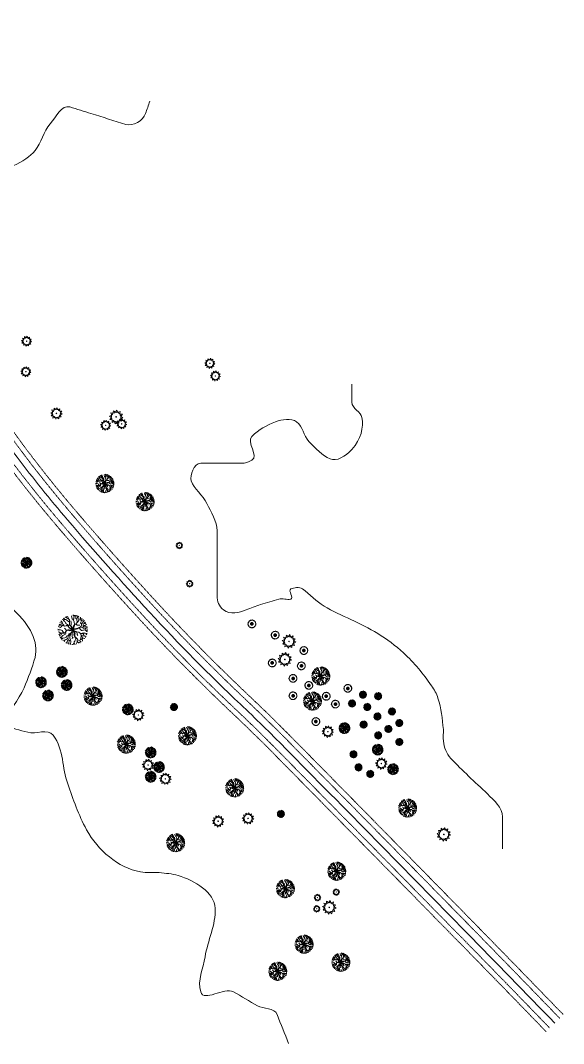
# Model space of a CAD drawing. Header units: feet. Extents: x 99089 to 101049, y 99298 to 100905.
# Drawn here: x 100195 to 101049, y 99298 to 100905 of the extents above; entities that cross this region are included whole.
import ezdxf

# ---------------------------------------------------------------- set-up
doc = ezdxf.new("R2010")
doc.units = ezdxf.units.FT
doc.header["$MEASUREMENT"] = 0
doc.linetypes.add('DGN Style 2', pattern=[27.4374, 16.46244, -10.97496])
for name, color, linetype, lineweight in [('Survey Exist Alignments', 1, 'DGN Style 2', 0), ('Survey Exist Pavement', 92, 'DGN Style 2', 0), ('Survey Exist Surface', 7, 'DGN Style 2', 0), ('Survey Exist Trees', 96, 'Continuous', 0)]:
    doc.layers.add(name, color=color, linetype=linetype, lineweight=lineweight)
doc.linetypes.add('StationLine', pattern='A,0,[2,dgnlstyle-.shx,S=0.039683,R=0,X=0,Y=0],100.0002', length=100.0002)
doc.linetypes.add('{ Tree Line }', pattern='A,0,[2,dgnlstyle-lstyle.shx,S=0.059208,R=0,X=0,Y=0],-7.4711', length=7.4711)

# ---------------------------------------------------------------- blocks, each defined once
blk = doc.blocks.new('C Tree')
at = {"layer": 'Survey Exist Trees', "color": 3}
blk.add_circle((0, 0), 0.00164, dxfattribs=at)
for centre, start, end in [((-0.0454, -0.0193), 340.2113, 65.9762), ((-0.0393, 0.0294), 280.2067, 5.9716), ((-0.0487, 0.0058), 310.2067, 35.9716), ((-0.0193, 0.0454), 250.2113, 335.9762), ((0.0059, 0.049), 220.2113, 305.9762), ((0.0296, 0.0394), 190.2113, 275.9762), ((0.0454, 0.0193), 160.2113, 245.9762), ((-0.0296, -0.0394), 10.2113, 95.9762), ((-0.0059, -0.049), 40.2113, 125.9762), ((0.0193, -0.0454), 70.2113, 155.9762)]:
    blk.add_arc(centre, 0.0258, start, end, dxfattribs=at)
at = {"layer": 'Survey Exist Trees', "color": 3, "extrusion": (0, 0, -1)}
for centre, start, end in [((-0.049, -0.0059), 324.0728, 49.7489), ((-0.0395, -0.0296), 354.0728, 79.7489)]:
    blk.add_arc(centre, 0.0258, start, end, dxfattribs=at)
blk = doc.blocks.new('D  Ttree')
at = {"layer": 'Survey Exist Trees', "color": 3, "linetype": 'Continuous', "lineweight": 0, "flags": 128}
for points in [[(-0.0187, 0.0266), (-0.0218, 0.0258), (-0.0242, 0.0264), (-0.0277, 0.0273)], [(-0.0089, 0.018), (-0.0104, 0.0209), (-0.0141, 0.0235), (-0.0169, 0.0262), (-0.0207, 0.0271), (-0.0225, 0.029), (-0.0252, 0.0295)], [(-0.0225, 0.029), (-0.0227, 0.0303), (-0.0231, 0.0312)], [(-0.0095, 0.0257), (-0.0111, 0.0279), (-0.0133, 0.0295), (-0.0145, 0.0301), (-0.0169, 0.0313), (-0.0195, 0.0326), (-0.0202, 0.0331)], [(-0.016, 0.0308), (-0.017, 0.0336), (-0.017, 0.0349)], [(-0.0088, 0.0126), (-0.0089, 0.018), (-0.0095, 0.0257), (-0.0097, 0.0273), (-0.0106, 0.0288), (-0.0145, 0.0359)], [(0.0012, 0.0255), (-0.0008, 0.0277), (-0.0022, 0.0282), (-0.0039, 0.036)], [(0.0026, 0.0347), (0.0013, 0.037), (-0.0002, 0.0386)], [(0.0027, 0.0383), (0.0028, 0.0345), (0.0013, 0.0251), (0.0032, 0.0212), (0.0038, 0.0144), (0.0068, 0.015), (0.0091, 0.0171), (0.0104, 0.0191), (0.0095, 0.0275), (0.0074, 0.0298), (0.0069, 0.0356), (0.0059, 0.0365), (0.0057, 0.0381)], [(0.0069, 0.0356), (0.0082, 0.0362), (0.0091, 0.0373)], [(0.0095, 0.0275), (0.0103, 0.0304), (0.0117, 0.0321), (0.0144, 0.0347), (0.0147, 0.0354)], [(0.0104, 0.0191), (0.0125, 0.0206), (0.014, 0.0239), (0.0148, 0.0255), (0.0169, 0.0273)], [(0.0127, 0.0331), (0.0111, 0.0359), (0.0105, 0.0369)], [(0.0148, 0.0255), (0.0148, 0.0276), (0.0153, 0.0315)], [(0.0183, 0.0074), (0.0209, 0.0095), (0.0219, 0.0117), (0.0222, 0.0136), (0.0219, 0.0157), (0.0196, 0.0179), (0.0198, 0.02), (0.0215, 0.0234), (0.0227, 0.0306)], [(0.0215, 0.0234), (0.0211, 0.0239), (0.0202, 0.0255), (0.0194, 0.0272), (0.0191, 0.0297), (0.019, 0.0332)], [(0.026, 0.0209), (0.0254, 0.0232), (0.0254, 0.024), (0.026, 0.0279)], [(-0.0358, 0.0004), (-0.0388, 0.0019)], [(-0.0215, -0.0077), (-0.0225, -0.0072), (-0.0244, -0.0062), (-0.0265, -0.0042), (-0.0284, -0.0016), (-0.03, -0.0004), (-0.0322, 0), (-0.0344, 0.0003), (-0.0388, 0.0005)], [(-0.0121, 0.0091), (-0.0132, 0.0102), (-0.0147, 0.0115), (-0.0159, 0.0115), (-0.017, 0.0113), (-0.018, 0.0108), (-0.0189, 0.0102), (-0.0212, 0.0096), (-0.0224, 0.0097), (-0.0244, 0.0105), (-0.026, 0.0112), (-0.0273, 0.012), (-0.0294, 0.0129), (-0.0316, 0.0134), (-0.0327, 0.0127), (-0.0339, 0.0118), (-0.0355, 0.0107), (-0.0379, 0.0084)], [(-0.0321, 0.0131), (-0.0332, 0.0138), (-0.0348, 0.0142), (-0.036, 0.0147)], [(-0.0285, 0.0125), (-0.0287, 0.0101), (-0.0303, 0.0077), (-0.0331, 0.006), (-0.0347, 0.0051)], [(-0.0273, 0.0174), (-0.0286, 0.0177), (-0.031, 0.0176), (-0.0327, 0.018), (-0.0337, 0.0193)], [(-0.0233, 0.0101), (-0.0241, 0.0124), (-0.0253, 0.0143), (-0.0273, 0.0175), (-0.0268, 0.0186), (-0.0277, 0.0202), (-0.0301, 0.0218), (-0.0312, 0.0232)], [(-0.0099, 0.0052), (-0.0099, 0.0052), (-0.0112, 0.0068), (-0.0123, 0.0086), (-0.0119, 0.0102), (-0.012, 0.0116), (-0.0142, 0.0137), (-0.0166, 0.0153), (-0.018, 0.0168), (-0.0193, 0.0183), (-0.0206, 0.0203), (-0.0214, 0.0215), (-0.0239, 0.0231), (-0.0256, 0.0243)], [(-0.0169, -0.0022), (-0.0193, 0.0022), (-0.0221, 0.0043)], [(-0.006, 0.0102), (-0.0047, 0.0144), (-0.0046, 0.0177), (-0.0051, 0.0195), (-0.0059, 0.0234)], [(0.0065, 0.015), (0.0085, 0.014), (0.0107, 0.0121), (0.0179, 0.0127)], [(0.0122, 0.0038), (0.0133, 0.0042), (0.0159, 0.0063), (0.018, 0.0074), (0.021, 0.0075), (0.0243, 0.0064), (0.0253, 0.0063), (0.0264, 0.0074), (0.0278, 0.0093), (0.0291, 0.0112), (0.0306, 0.0119), (0.0327, 0.0129), (0.0352, 0.0139)], [(0.0144, 0.0051), (0.0164, 0.0044), (0.0185, 0.0021), (0.0198, 0.0003), (0.0214, -0.0012), (0.0231, -0.0017), (0.0253, -0.0007), (0.0267, -0.0003), (0.0298, 0), (0.0314, -0.0001), (0.0335, -0.0021), (0.0356, -0.0044), (0.0374, -0.0048)], [(0.0219, 0.0157), (0.0235, 0.0175), (0.025, 0.0196), (0.0261, 0.021), (0.0292, 0.0244)], [(0.0249, 0.0063), (0.0263, 0.0041), (0.0284, 0.0047), (0.0301, 0.0058), (0.0313, 0.0049), (0.0328, 0.0026), (0.0377, 0.0024)], [(0.0262, 0.0071), (0.0262, 0.0141), (0.0268, 0.0155), (0.0291, 0.017), (0.0303, 0.019), (0.032, 0.0205)], [(0.0291, 0.0171), (0.0302, 0.0166), (0.0311, 0.0163), (0.0331, 0.0185)], [(0.0298, 0.0115), (0.0311, 0.0096), (0.0326, 0.0086), (0.0346, 0.0081), (0.0368, 0.0086)], [(0.031, 0.0051), (0.0319, 0.005), (0.0336, 0.0053), (0.0373, 0.0064)], [(-0.0316, -0.0085), (-0.0332, -0.0074), (-0.0352, -0.006), (-0.0385, -0.0047)], [(-0.0145, -0.0003), (-0.0147, -0.0003), (-0.0161, -0.0013), (-0.0174, -0.0029), (-0.0184, -0.004), (-0.0191, -0.0048), (-0.0201, -0.0062), (-0.021, -0.0073), (-0.0218, -0.008), (-0.0228, -0.0086), (-0.025, -0.0085), (-0.0261, -0.0085), (-0.0278, -0.008), (-0.0291, -0.0078), (-0.0302, -0.0079), (-0.0314, -0.0083), (-0.0324, -0.0092), (-0.0335, -0.0098), (-0.035, -0.0108), (-0.0367, -0.0123)], [(-0.0294, -0.0078), (-0.0293, -0.0094), (-0.0296, -0.0106), (-0.0305, -0.0122), (-0.0326, -0.0133), (-0.0342, -0.0143), (-0.0354, -0.0155)], [(-0.0314, -0.0195), (-0.0323, -0.0187), (-0.0342, -0.0179)], [(-0.0193, -0.005), (-0.0187, -0.0073), (-0.0188, -0.0092), (-0.0198, -0.0111), (-0.0225, -0.0125), (-0.0248, -0.0134), (-0.0266, -0.0147), (-0.0286, -0.0168), (-0.03, -0.0184), (-0.0309, -0.0194), (-0.0331, -0.0198)], [(-0.0227, -0.0309), (-0.0202, -0.0257), (-0.0177, -0.0242), (-0.0149, -0.0228), (-0.0133, -0.021), (-0.0127, -0.0177), (-0.0117, -0.014), (-0.0149, -0.0152), (-0.018, -0.0183), (-0.0212, -0.0201), (-0.0259, -0.021), (-0.0277, -0.0208), (-0.0316, -0.0221)], [(-0.0259, -0.021), (-0.027, -0.022), (-0.0289, -0.0226), (-0.0303, -0.0237)], [(-0.0202, -0.0257), (-0.0231, -0.0268), (-0.0253, -0.0263), (-0.0286, -0.0257)], [(-0.0133, -0.021), (-0.0123, -0.0241), (-0.012, -0.0252), (-0.0142, -0.028), (-0.0154, -0.0303), (-0.0158, -0.0318), (-0.0151, -0.0335), (-0.0149, -0.0352)], [(-0.0068, -0.0256), (-0.0089, -0.0269), (-0.0098, -0.0295), (-0.011, -0.0314), (-0.0111, -0.0333), (-0.0109, -0.0344), (-0.01, -0.0358), (-0.0099, -0.0368)], [(-0.0067, -0.0091), (-0.0054, -0.0112), (-0.0083, -0.015), (-0.0079, -0.0208), (-0.0068, -0.0256), (-0.0057, -0.0297), (-0.0062, -0.0365), (-0.0068, -0.0374)], [(-0.0031, -0.0063), (-0.0024, -0.0086), (-0.0025, -0.0122), (-0.0023, -0.0146), (-0.0019, -0.0167), (-0.0011, -0.0191), (-0.0019, -0.022), (-0.0025, -0.023)], [(-0.0012, -0.0195), (-0.0007, -0.0198), (0.0008, -0.0205)], [(0.0047, -0.0178), (0.0051, -0.0191), (0.0063, -0.0202), (0.0068, -0.0231), (0.0059, -0.0259), (0.0042, -0.0286), (0.0033, -0.0305), (0.0031, -0.0329), (0.0043, -0.0362), (0.0051, -0.0376)], [(0.0048, -0.018), (0.0073, -0.0191), (0.0112, -0.0234), (0.0109, -0.0253), (0.0106, -0.0294), (0.0105, -0.0308), (0.0099, -0.0334), (0.0083, -0.0369)], [(0.009, -0.0049), (0.0131, -0.0053), (0.0149, -0.0058), (0.0173, -0.0076), (0.0182, -0.0088), (0.0198, -0.0112), (0.0216, -0.0153), (0.025, -0.0211), (0.0238, -0.0234), (0.0244, -0.0268), (0.0245, -0.0287)], [(0.009, -0.0049), (0.0104, -0.0079), (0.0106, -0.0117), (0.0123, -0.0146)], [(0.0109, -0.0253), (0.0143, -0.0261), (0.0171, -0.0277), (0.0191, -0.03), (0.0201, -0.0302), (0.0208, -0.0313)], [(0.0205, -0.0213), (0.0197, -0.0232), (0.018, -0.0251)], [(0.0182, -0.0088), (0.0217, -0.0095), (0.0238, -0.0088), (0.0259, -0.0076), (0.0292, -0.0095)], [(0.0212, -0.0145), (0.0206, -0.0177), (0.0202, -0.0202), (0.0207, -0.0224), (0.0212, -0.0252)], [(0.0216, -0.0153), (0.0229, -0.0147), (0.0255, -0.0149), (0.0281, -0.0152), (0.0304, -0.0153), (0.0316, -0.0165), (0.0324, -0.0192)], [(0.0242, -0.0085), (0.0257, -0.0098), (0.0276, -0.0122)], [(0.025, -0.0211), (0.0269, -0.0214), (0.0295, -0.0223), (0.0303, -0.0224)], [(0.0273, -0.0084), (0.0288, -0.0078), (0.031, -0.0085), (0.0331, -0.0092), (0.0365, -0.0095)], [(0.031, -0.0159), (0.032, -0.0158), (0.0336, -0.0165), (0.0337, -0.0168)], [(0.0329, -0.0091), (0.0337, -0.0106), (0.0354, -0.0129)], [(0.0338, -0.0024), (0.0352, -0.001), (0.0377, -0.0006)], [(-0.0157, -0.0313), (-0.017, -0.033), (-0.0189, -0.0333)], [(-0.0106, -0.0348), (-0.0115, -0.0357), (-0.0122, -0.0361)], [(0.0039, -0.035), (0.0014, -0.0352), (-0.0001, -0.0363), (-0.0021, -0.0372), (-0.0034, -0.0379)], [(0, -0.0362), (0.0001, -0.038)], [(0.0107, -0.0293), (0.0125, -0.0314), (0.0142, -0.0323), (0.0167, -0.0322), (0.0187, -0.0328)], [(0.0143, -0.0323), (0.0158, -0.0343)]]:
    blk.add_lwpolyline(points, dxfattribs=at)
at = {"layer": 'Survey Exist Trees', "color": 3, "linetype": 'Continuous', "lineweight": 30, "flags": 128}
for points in [[(-0.0109, -0.0008), (-0.0087, -0.001), (-0.0068, -0.0009), (-0.0046, -0.0003), (-0.0027, 0.0005), (-0.0025, 0.0009), (-0.0027, 0.0011), (-0.0059, 0.0025), (-0.0076, 0.0035), (-0.0099, 0.0052)], [(-0.0081, 0.0038), (-0.0068, 0.0034), (-0.0051, 0.0025), (-0.0035, 0.0018), (-0.0021, 0.0013), (-0.0017, 0.0013), (-0.0016, 0.0016), (-0.0021, 0.0031), (-0.0031, 0.0057), (-0.004, 0.0078), (-0.0045, 0.0088), (-0.0062, 0.0102), (-0.0088, 0.0126)], [(-0.0066, 0.0106), (-0.0051, 0.0097), (-0.004, 0.009), (-0.0031, 0.0071), (-0.0023, 0.0053), (-0.0015, 0.0031), (-0.001, 0.0017), (-0.0008, 0.0014), (-0.0004, 0.0015), (-0.0001, 0.0024), (0.0005, 0.0039), (0.0012, 0.0059), (0.0018, 0.0083), (0.0023, 0.0105), (0.0028, 0.0122), (0.0035, 0.0134)], [(0.0038, 0.0144), (0.0028, 0.0112), (0.0022, 0.0085), (0.0014, 0.0055), (0.0004, 0.0024), (0.0003, 0.002), (0.0005, 0.0014), (0.0009, 0.0014), (0.003, 0.0021), (0.0054, 0.0026), (0.0081, 0.003), (0.0099, 0.0034), (0.0114, 0.0035)], [(0.0122, 0.0038), (0.0106, 0.0033), (0.0085, 0.0027), (0.0061, 0.0023), (0.0037, 0.002), (0.0021, 0.0012), (0.0007, 0.0005), (0.0005, 0.0003), (0.0009, -0.0002), (0.0022, -0.0013), (0.0045, -0.0032), (0.0056, -0.0039), (0.0077, -0.0046)], [(-0.0106, -0.0128), (-0.0093, -0.0104), (-0.0077, -0.0091), (-0.006, -0.0079), (-0.0042, -0.0066), (-0.0025, -0.0047), (-0.0019, -0.0036), (-0.0013, -0.0007), (-0.0015, -0.0002), (-0.0019, -0.0001), (-0.0045, -0.0008), (-0.0072, -0.0014), (-0.0083, -0.0015), (-0.0106, -0.0009), (-0.0126, -0.0005), (-0.0145, -0.0003)], [(0.0045, -0.0167), (0.0035, -0.0145), (0.0033, -0.0125), (0.0033, -0.0118), (0.0037, -0.0107), (0.0041, -0.0088), (0.003, -0.007), (0.0025, -0.0047), (0.0016, -0.0032), (0.0004, -0.0015), (0, -0.0013), (-0.0004, -0.0014), (-0.0007, -0.0019), (-0.0012, -0.0038), (-0.0014, -0.0044), (-0.0031, -0.0063), (-0.004, -0.0073), (-0.0067, -0.0091), (-0.0094, -0.0115), (-0.0117, -0.014)], [(0.009, -0.0049), (0.0052, -0.0041), (0.0035, -0.0028), (0.0007, -0.0011), (0.0017, -0.0027), (0.0026, -0.0041), (0.0029, -0.0054), (0.0036, -0.0074), (0.0045, -0.0089), (0.0036, -0.0123), (0.0047, -0.0178)]]:
    blk.add_lwpolyline(points, dxfattribs=at)
blk = doc.blocks.new('S Tree')
at = {"layer": 'Survey Exist Trees', "color": 3, "linetype": 'Continuous', "lineweight": 0}
blk.add_circle((0, 0), 0.00164, dxfattribs=at)
blk.add_open_spline([(-0.0103, 0.0211), (-0.0128, 0.0196), (-0.0131, 0.0196), (-0.0129, 0.0194), (-0.0129, 0.0191), (-0.0128, 0.0188), (-0.0128, 0.0185), (-0.0126, 0.0182), (-0.0129, 0.018), (-0.0131, 0.0178), (-0.0135, 0.0176), (-0.014, 0.0175), (-0.0142, 0.0176), (-0.0142, 0.0179), (-0.0145, 0.0182), (-0.0148, 0.018), (-0.0151, 0.0179), (-0.0154, 0.0178), (-0.0157, 0.0178), (-0.016, 0.0178), (-0.0163, 0.0175), (-0.0167, 0.0173), (-0.0163, 0.017), (-0.0163, 0.0167), (-0.0164, 0.0165), (-0.0164, 0.0162), (-0.0164, 0.0159), (-0.0164, 0.0156), (-0.0166, 0.0153), (-0.0169, 0.015), (-0.0171, 0.0149), (-0.0174, 0.0149), (-0.0177, 0.0149), (-0.018, 0.0147), (-0.0183, 0.0146), (-0.0186, 0.0144), (-0.0189, 0.0143), (-0.0192, 0.0138), (-0.0192, 0.0135), (-0.0192, 0.0133), (-0.0192, 0.013), (-0.0192, 0.0125), (-0.0192, 0.0122), (-0.019, 0.0118), (-0.0171, 0.011), (-0.0192, 0.0114), (-0.0195, 0.0112), (-0.0198, 0.0111), (-0.02, 0.0109), (-0.0203, 0.0109), (-0.0206, 0.0111), (-0.0209, 0.0109), (-0.0212, 0.0109), (-0.0215, 0.0106), (-0.0215, 0.0104), (-0.0216, 0.0101), (-0.0218, 0.0098), (-0.0219, 0.0095), (-0.0219, 0.0092), (-0.0218, 0.0092), (-0.0218, 0.0089), (-0.0216, 0.0086), (-0.0215, 0.0083), (-0.0212, 0.0082), (-0.0212, 0.0079), (-0.0212, 0.0076), (-0.0213, 0.0073), (-0.0215, 0.007), (-0.0216, 0.0067), (-0.0216, 0.0064), (-0.0218, 0.0061), (-0.0221, 0.006), (-0.0224, 0.0057), (-0.0228, 0.0056), (-0.023, 0.0055), (-0.023, 0.0056), (-0.0231, 0.0057), (-0.0233, 0.0053), (-0.0233, 0.0053), (-0.023, 0.0053), (-0.0231, 0.0052), (-0.0232, 0.0051), (-0.0236, 0.0046), (-0.0231, 0.0044), (-0.0231, 0.0041), (-0.0229, 0.0038), (-0.0229, 0.0035), (-0.0229, 0.0032), (-0.0229, 0.003), (-0.0229, 0.0027), (-0.0229, 0.0024), (-0.0228, 0.0021), (-0.0225, 0.0021), (-0.0224, 0.0018), (-0.0225, 0.0015), (-0.0225, 0.0012), (-0.0207, 0.0001), (-0.0227, 0.0006), (-0.0229, 0.0006), (-0.0232, 0.0005), (-0.0235, 0.0006), (-0.0238, 0.0008), (-0.0241, 0.0006), (-0.0244, 0.0005), (-0.0245, 0.0002), (-0.0247, -0.0001), (-0.0247, -0.0005), (-0.0248, -0.001), (-0.0248, -0.0013), (-0.025, -0.0015), (-0.025, -0.0018), (-0.025, -0.0021), (-0.0248, -0.0024), (-0.0245, -0.0026), (-0.0241, -0.0029), (-0.0238, -0.0029), (-0.0235, -0.0029), (-0.0232, -0.003), (-0.0234, -0.0031), (-0.0235, -0.0032), (-0.0235, -0.0034), (-0.0232, -0.0036), (-0.0229, -0.0037), (-0.0227, -0.0037), (-0.0224, -0.0039), (-0.0222, -0.0042), (-0.0224, -0.0044), (-0.0225, -0.0047), (-0.0227, -0.005), (-0.0227, -0.0051), (-0.0227, -0.0052), (-0.0225, -0.0053), (-0.0227, -0.0054), (-0.0227, -0.0055), (-0.0229, -0.0056), (-0.0231, -0.0059), (-0.0229, -0.0062), (-0.0229, -0.0065), (-0.0227, -0.0068), (-0.0225, -0.0071), (-0.0222, -0.0072), (-0.0221, -0.0075), (-0.0221, -0.0078), (-0.0221, -0.0081), (-0.0219, -0.0084), (-0.0219, -0.0087), (-0.0219, -0.0089), (-0.0219, -0.0092), (-0.0219, -0.0095), (-0.0219, -0.0098), (-0.0218, -0.0101), (-0.0215, -0.0103), (-0.0212, -0.0103), (-0.0209, -0.0103), (-0.0206, -0.0101), (-0.0203, -0.01), (-0.02, -0.01), (-0.0198, -0.01), (-0.0196, -0.0103), (-0.0196, -0.0105), (-0.0192, -0.0108), (-0.0189, -0.0111), (-0.0165, -0.0111), (-0.0192, -0.0117), (-0.0195, -0.012), (-0.0198, -0.012), (-0.02, -0.012), (-0.0202, -0.0123), (-0.0202, -0.0126), (-0.0202, -0.013), (-0.02, -0.0133), (-0.0198, -0.0133), (-0.0195, -0.0134), (-0.0192, -0.0136), (-0.0187, -0.014), (-0.0184, -0.0143), (-0.0183, -0.0146), (-0.0183, -0.0149), (-0.018, -0.0149), (-0.0177, -0.015), (-0.0176, -0.0153), (-0.0173, -0.0155), (-0.0169, -0.0156), (-0.0167, -0.0159), (-0.0166, -0.0162), (-0.0169, -0.0164), (-0.017, -0.0166), (-0.0173, -0.0166), (-0.0171, -0.0169), (-0.0169, -0.0172), (-0.0164, -0.0174), (-0.0161, -0.0175), (-0.0163, -0.0172), (-0.016, -0.0171), (-0.0157, -0.0169), (-0.0154, -0.0169), (-0.0151, -0.0169), (-0.0148, -0.0169), (-0.0144, -0.0169), (-0.0142, -0.0172), (-0.0142, -0.0175), (-0.0142, -0.0178), (-0.0141, -0.0181), (-0.0141, -0.0185), (-0.0144, -0.0187), (-0.0147, -0.0188), (-0.0144, -0.0191), (-0.0142, -0.0194), (-0.014, -0.0195), (-0.0137, -0.0195), (-0.0134, -0.0198), (-0.0131, -0.02), (-0.0128, -0.02), (-0.0125, -0.02), (-0.0122, -0.0203), (-0.0118, -0.0206), (-0.0116, -0.0209), (-0.0116, -0.0211), (-0.0113, -0.0213), (-0.0112, -0.0216), (-0.0109, -0.0216), (-0.0106, -0.0217), (-0.0103, -0.0217), (-0.0099, -0.0217), (-0.0095, -0.0217), (-0.0095, -0.0214), (-0.0093, -0.0211), (-0.009, -0.0211), (-0.0086, -0.0211), (-0.0083, -0.021), (-0.008, -0.0209), (-0.0077, -0.0209), (-0.0068, -0.0191), (-0.0074, -0.0211), (-0.0074, -0.0214), (-0.0074, -0.0217), (-0.0074, -0.022), (-0.0074, -0.0223), (-0.0073, -0.0226), (-0.007, -0.0227), (-0.0067, -0.023), (-0.0066, -0.0233), (-0.0063, -0.0233), (-0.006, -0.0233), (-0.0057, -0.0235), (-0.0054, -0.0235), (-0.0051, -0.0235), (-0.0048, -0.0235), (-0.0045, -0.0235), (-0.0042, -0.0235), (-0.0039, -0.0235), (-0.0037, -0.0235), (-0.0037, -0.0238), (-0.0034, -0.0238), (-0.0031, -0.0236), (-0.0028, -0.0233), (-0.0024, -0.023), (-0.0021, -0.0229), (-0.0018, -0.0226), (-0.0015, -0.0227), (-0.0012, -0.023), (-0.0009, -0.0233), (-0.0006, -0.0235), (-0.0002, -0.0235), (0.0001, -0.0233), (0.0004, -0.0232), (0.0004, -0.0232), (0.0004, -0.0227), (0.0004, -0.0223), (0.0003, -0.022), (0.0001, -0.0216), (0.0001, -0.0219), (0.0004, -0.0219), (0.0007, -0.0219), (0.001, -0.022), (0.0014, -0.0224), (0.0017, -0.0227), (0.0017, -0.023), (0.0019, -0.0233), (0.0021, -0.0235), (0.0024, -0.0235), (0.0027, -0.0236), (0.003, -0.0235), (0.0034, -0.0233), (0.0037, -0.0233), (0.004, -0.0232), (0.0042, -0.0229), (0.0045, -0.0226), (0.0046, -0.0223), (0.0043, -0.0223), (0.0046, -0.0223), (0.0049, -0.0223), (0.0048, -0.0226), (0.0046, -0.0229), (0.0045, -0.0232), (0.0043, -0.0235), (0.0046, -0.0235), (0.0049, -0.0233), (0.0052, -0.0233), (0.0055, -0.0233), (0.0059, -0.023), (0.0063, -0.0229), (0.0066, -0.0229), (0.0069, -0.0229), (0.0072, -0.0229), (0.0077, -0.0227), (0.0079, -0.0227), (0.0082, -0.0227), (0.0082, -0.0224), (0.0084, -0.0222), (0.0085, -0.0219), (0.0088, -0.0217), (0.0091, -0.0214), (0.0091, -0.0211), (0.0092, -0.0209), (0.0095, -0.0209), (0.0095, -0.0206), (0.0092, -0.0203), (0.0092, -0.02), (0.0094, -0.0197), (0.0097, -0.0197), (0.0098, -0.0194), (0.0101, -0.0195), (0.0101, -0.0198), (0.0101, -0.0201), (0.0103, -0.0204), (0.0104, -0.0207), (0.0107, -0.0211), (0.0107, -0.0214), (0.011, -0.0211), (0.0113, -0.0211), (0.0116, -0.021), (0.0117, -0.0207), (0.012, -0.0206), (0.0123, -0.0203), (0.0124, -0.02), (0.0126, -0.0197), (0.0129, -0.0194), (0.0133, -0.0194), (0.0136, -0.0193), (0.0139, -0.0193), (0.0142, -0.0191), (0.0145, -0.0188), (0.0148, -0.0187), (0.015, -0.0187), (0.015, -0.0184), (0.0149, -0.0181), (0.0148, -0.0177), (0.0148, -0.0172), (0.0148, -0.0169), (0.0138, -0.015), (0.015, -0.0165), (0.015, -0.0162), (0.015, -0.0159), (0.0153, -0.0161), (0.0156, -0.0161), (0.0159, -0.0164), (0.0158, -0.0166), (0.0159, -0.0169), (0.0162, -0.0172), (0.0165, -0.0174), (0.0168, -0.0172), (0.0169, -0.0169), (0.0171, -0.0166), (0.0172, -0.0164), (0.0172, -0.0161), (0.0174, -0.0158), (0.0175, -0.0155), (0.0175, -0.0152), (0.0174, -0.0149), (0.0174, -0.0146), (0.0177, -0.0146), (0.0179, -0.0145), (0.0182, -0.0145), (0.0187, -0.0142), (0.0188, -0.0139), (0.0188, -0.0136), (0.0191, -0.0134), (0.0195, -0.0132), (0.0197, -0.0129), (0.02, -0.0127), (0.02, -0.0124), (0.0201, -0.0121), (0.0204, -0.0121), (0.0207, -0.012), (0.021, -0.0119), (0.021, -0.0116), (0.021, -0.0113), (0.021, -0.011), (0.0208, -0.0107), (0.0206, -0.0107), (0.0203, -0.0108), (0.0203, -0.0105), (0.0204, -0.0103), (0.0204, -0.01), (0.0206, -0.0097), (0.0206, -0.01), (0.0208, -0.01), (0.0211, -0.01), (0.0214, -0.0101), (0.0217, -0.0101), (0.0219, -0.0098), (0.0221, -0.0097), (0.0221, -0.0094), (0.0221, -0.0091), (0.022, -0.0088), (0.0217, -0.0087), (0.0219, -0.0084), (0.022, -0.0081), (0.0223, -0.0079), (0.0223, -0.0076), (0.022, -0.0075), (0.0221, -0.0072), (0.0224, -0.0071), (0.0227, -0.0071), (0.023, -0.0068), (0.023, -0.0065), (0.0229, -0.0062), (0.0226, -0.006), (0.0223, -0.0058), (0.0224, -0.0055), (0.0227, -0.0053), (0.023, -0.0052), (0.0232, -0.0049), (0.0237, -0.0042), (0.0236, -0.0046), (0.0239, -0.0047), (0.0239, -0.0044), (0.0239, -0.0042), (0.0237, -0.0039), (0.0236, -0.0036), (0.0235, -0.0033), (0.0233, -0.003), (0.0208, -0.0025), (0.0232, -0.0024), (0.0235, -0.0023), (0.0236, -0.002), (0.0233, -0.0017), (0.0233, -0.0014), (0.0233, -0.0011), (0.0233, -0.0008), (0.0236, -0.0008), (0.0236, -0.0005), (0.0237, -0.0002), (0.0237, 0), (0.024, 0.0003), (0.0242, 0.0006), (0.0239, 0.0008), (0.0235, 0.0012), (0.0232, 0.0015), (0.023, 0.0018), (0.0232, 0.0021), (0.0233, 0.0024), (0.0236, 0.0024), (0.0236, 0.0027), (0.0237, 0.003), (0.0237, 0.0032), (0.0237, 0.0035), (0.0236, 0.0038), (0.0236, 0.0041), (0.0233, 0.0043), (0.023, 0.0044), (0.0229, 0.0047), (0.0227, 0.0051), (0.0227, 0.0054), (0.0226, 0.0058), (0.0225, 0.0059), (0.0223, 0.006), (0.0221, 0.006), (0.0219, 0.006), (0.0218, 0.0059), (0.0214, 0.0061), (0.0212, 0.0064), (0.0212, 0.0069), (0.0216, 0.0071), (0.0218, 0.007), (0.0217, 0.0069), (0.0221, 0.0067), (0.0221, 0.0068), (0.0224, 0.0069), (0.0224, 0.0071), (0.0222, 0.0073), (0.0219, 0.0077), (0.0217, 0.0077), (0.0217, 0.0078), (0.0216, 0.0079), (0.0216, 0.0082), (0.0217, 0.0085), (0.0217, 0.0088), (0.0216, 0.009), (0.0216, 0.0093), (0.0216, 0.0098), (0.0214, 0.0102), (0.0214, 0.0105), (0.0213, 0.0108), (0.0213, 0.0111), (0.0214, 0.0114), (0.0216, 0.0117), (0.0214, 0.012), (0.0211, 0.0121), (0.0207, 0.0124), (0.0206, 0.0127), (0.0203, 0.013), (0.02, 0.0131), (0.0197, 0.0133), (0.0194, 0.0133), (0.0191, 0.0133), (0.0191, 0.013), (0.0187, 0.013), (0.0184, 0.013), (0.0171, 0.0118), (0.0179, 0.0135), (0.0177, 0.0137), (0.0177, 0.014), (0.0177, 0.0143), (0.0177, 0.0146), (0.0177, 0.0149), (0.0179, 0.015), (0.0182, 0.0151), (0.0185, 0.0153), (0.0185, 0.0156), (0.0185, 0.0159), (0.0182, 0.016), (0.0179, 0.0163), (0.0177, 0.0167), (0.0177, 0.017), (0.0174, 0.017), (0.0169, 0.0172), (0.0168, 0.0175), (0.0165, 0.0175), (0.0162, 0.0176), (0.0159, 0.0178), (0.0158, 0.018), (0.0155, 0.0183), (0.0153, 0.0186), (0.0153, 0.0189), (0.015, 0.0189), (0.0148, 0.0191), (0.0145, 0.0191), (0.0142, 0.0191), (0.0139, 0.0192), (0.0136, 0.0192), (0.0133, 0.0194), (0.013, 0.0194), (0.0129, 0.0196), (0.0129, 0.0199), (0.012, 0.0202), (0.0117, 0.0201), (0.0114, 0.0201), (0.0111, 0.0199), (0.0099, 0.0185), (0.0104, 0.0201), (0.01, 0.0202), (0.0097, 0.0202), (0.0094, 0.0204), (0.0091, 0.0204), (0.0091, 0.0207), (0.0091, 0.021), (0.0091, 0.0212), (0.0094, 0.0212), (0.0091, 0.0214), (0.0085, 0.0217), (0.0081, 0.022), (0.0081, 0.0223), (0.0078, 0.0224), (0.0075, 0.0225), (0.0072, 0.0225), (0.0068, 0.0225), (0.0068, 0.0223), (0.0065, 0.022), (0.0062, 0.0218), (0.0059, 0.0215), (0.0056, 0.0214), (0.0052, 0.0218), (0.0049, 0.0221), (0.0046, 0.0221), (0.0042, 0.0221), (0.0039, 0.0221), (0.0037, 0.0224), (0.0034, 0.0225), (0.0033, 0.0228), (0.0033, 0.0231), (0.0032, 0.0234), (0.0029, 0.0237), (0.0026, 0.0239), (0.0023, 0.0239), (0.002, 0.0237), (0.0019, 0.0234), (0.0016, 0.0231), (0.0013, 0.0233), (0.001, 0.0233), (0.0005, 0.0234), (0.0003, 0.0234), (0, 0.0234), (-0.0003, 0.0231), (-0.0006, 0.0231), (-0.0009, 0.023), (-0.001, 0.0227), (-0.0013, 0.0225), (-0.0012, 0.0223), (-0.0009, 0.022), (-0.001, 0.0217), (-0.0013, 0.0217), (-0.0016, 0.0217), (-0.0019, 0.0218), (-0.0022, 0.0218), (-0.0025, 0.0218), (-0.0028, 0.0218), (-0.0031, 0.022), (-0.0031, 0.0223), (-0.0031, 0.0225), (-0.0031, 0.0228), (-0.0034, 0.023), (-0.0037, 0.0233), (-0.0039, 0.0233), (-0.0042, 0.0233), (-0.0045, 0.0233), (-0.0048, 0.0233), (-0.005, 0.023), (-0.005, 0.0227), (-0.0048, 0.0224), (-0.0048, 0.0221), (-0.0048, 0.0218), (-0.005, 0.0215), (-0.0053, 0.0215), (-0.0055, 0.0215), (-0.0058, 0.0215), (-0.0061, 0.0217), (-0.0061, 0.022), (-0.0061, 0.0223), (-0.0061, 0.0225), (-0.0064, 0.0225), (-0.0067, 0.0225), (-0.007, 0.0224), (-0.0073, 0.0223), (-0.0076, 0.0223), (-0.0079, 0.0223), (-0.0079, 0.022), (-0.008, 0.0217), (-0.008, 0.0214), (-0.0082, 0.0211), (-0.0085, 0.0185), (-0.0087, 0.0212), (-0.0089, 0.0215), (-0.0092, 0.0217), (-0.0095, 0.0217), (-0.0097, 0.0215), (-0.01, 0.0214), (-0.0103, 0.0211)], degree=1, knots=[0, 0, 0.125, 0.12766, 0.130319, 0.132979, 0.135638, 0.138298, 0.140957, 0.143617, 0.146277, 0.148936, 0.151596, 0.154255, 0.156915, 0.159574, 0.162234, 0.164894, 0.167553, 0.170213, 0.172872, 0.175532, 0.178191, 0.180851, 0.183511, 0.18617, 0.18883, 0.191489, 0.194149, 0.196809, 0.199468, 0.202128, 0.204787, 0.207447, 0.210106, 0.212766, 0.215426, 0.218085, 0.220745, 0.223404, 0.226064, 0.228723, 0.231383, 0.234043, 0.236702, 0.239362, 0.242021, 0.244681, 0.24734, 0.25, 0.25125, 0.2525, 0.25375, 0.255, 0.25625, 0.2575, 0.25875, 0.26, 0.26125, 0.2625, 0.26375, 0.265, 0.26625, 0.2675, 0.26875, 0.27, 0.27125, 0.2725, 0.27375, 0.275, 0.27625, 0.2775, 0.27875, 0.28, 0.28125, 0.2825, 0.28375, 0.285, 0.28625, 0.2875, 0.28875, 0.29, 0.29125, 0.2925, 0.29375, 0.295, 0.29625, 0.2975, 0.29875, 0.3, 0.30125, 0.3025, 0.30375, 0.305, 0.30625, 0.3075, 0.30875, 0.31, 0.31125, 0.3125, 0.31375, 0.315, 0.31625, 0.3175, 0.31875, 0.32, 0.32125, 0.3225, 0.32375, 0.325, 0.32625, 0.3275, 0.32875, 0.33, 0.33125, 0.3325, 0.33375, 0.335, 0.33625, 0.3375, 0.33875, 0.34, 0.34125, 0.3425, 0.34375, 0.345, 0.34625, 0.3475, 0.34875, 0.35, 0.35125, 0.3525, 0.35375, 0.355, 0.35625, 0.3575, 0.35875, 0.36, 0.36125, 0.3625, 0.36375, 0.365, 0.36625, 0.3675, 0.36875, 0.37, 0.37125, 0.3725, 0.37375, 0.375, 0.37625, 0.3775, 0.37875, 0.38, 0.38125, 0.3825, 0.38375, 0.385, 0.38625, 0.3875, 0.38875, 0.39, 0.39125, 0.3925, 0.39375, 0.395, 0.39625, 0.3975, 0.39875, 0.4, 0.40125, 0.4025, 0.40375, 0.405, 0.40625, 0.4075, 0.40875, 0.41, 0.41125, 0.4125, 0.41375, 0.415, 0.41625, 0.4175, 0.41875, 0.42, 0.42125, 0.4225, 0.42375, 0.425, 0.42625, 0.4275, 0.42875, 0.43, 0.43125, 0.4325, 0.43375, 0.435, 0.43625, 0.4375, 0.43875, 0.44, 0.44125, 0.4425, 0.44375, 0.445, 0.44625, 0.4475, 0.44875, 0.45, 0.45125, 0.4525, 0.45375, 0.455, 0.45625, 0.4575, 0.45875, 0.46, 0.46125, 0.4625, 0.46375, 0.465, 0.46625, 0.4675, 0.46875, 0.47, 0.47125, 0.4725, 0.47375, 0.475, 0.47625, 0.4775, 0.47875, 0.48, 0.48125, 0.4825, 0.48375, 0.485, 0.48625, 0.4875, 0.48875, 0.49, 0.49125, 0.4925, 0.49375, 0.495, 0.49625, 0.4975, 0.49875, 0.5, 0.50125, 0.5025, 0.50375, 0.505, 0.50625, 0.5075, 0.50875, 0.51, 0.51125, 0.5125, 0.51375, 0.515, 0.51625, 0.5175, 0.51875, 0.52, 0.52125, 0.5225, 0.52375, 0.525, 0.52625, 0.5275, 0.52875, 0.53, 0.53125, 0.5325, 0.53375, 0.535, 0.53625, 0.5375, 0.53875, 0.54, 0.54125, 0.5425, 0.54375, 0.545, 0.54625, 0.5475, 0.54875, 0.55, 0.55125, 0.5525, 0.55375, 0.555, 0.55625, 0.5575, 0.55875, 0.56, 0.56125, 0.5625, 0.56375, 0.565, 0.56625, 0.5675, 0.56875, 0.57, 0.57125, 0.5725, 0.57375, 0.575, 0.57625, 0.5775, 0.57875, 0.58, 0.58125, 0.5825, 0.58375, 0.585, 0.58625, 0.5875, 0.58875, 0.59, 0.59125, 0.5925, 0.59375, 0.595, 0.59625, 0.5975, 0.59875, 0.6, 0.60125, 0.6025, 0.60375, 0.605, 0.60625, 0.6075, 0.60875, 0.61, 0.61125, 0.6125, 0.61375, 0.615, 0.61625, 0.6175, 0.61875, 0.62, 0.62125, 0.6225, 0.62375, 0.625, 0.62625, 0.6275, 0.62875, 0.63, 0.63125, 0.6325, 0.63375, 0.635, 0.63625, 0.6375, 0.63875, 0.64, 0.64125, 0.6425, 0.64375, 0.645, 0.64625, 0.6475, 0.64875, 0.65, 0.65125, 0.6525, 0.65375, 0.655, 0.65625, 0.6575, 0.65875, 0.66, 0.66125, 0.6625, 0.66375, 0.665, 0.66625, 0.6675, 0.66875, 0.67, 0.67125, 0.6725, 0.67375, 0.675, 0.67625, 0.6775, 0.67875, 0.68, 0.68125, 0.6825, 0.68375, 0.685, 0.68625, 0.6875, 0.68875, 0.69, 0.69125, 0.6925, 0.69375, 0.695, 0.69625, 0.6975, 0.69875, 0.7, 0.70125, 0.7025, 0.70375, 0.705, 0.70625, 0.7075, 0.70875, 0.71, 0.71125, 0.7125, 0.71375, 0.715, 0.71625, 0.7175, 0.71875, 0.72, 0.72125, 0.7225, 0.72375, 0.725, 0.72625, 0.7275, 0.72875, 0.73, 0.73125, 0.7325, 0.73375, 0.735, 0.73625, 0.7375, 0.73875, 0.74, 0.74125, 0.7425, 0.74375, 0.745, 0.74625, 0.7475, 0.74875, 0.75, 0.75125, 0.7525, 0.75375, 0.755, 0.75625, 0.7575, 0.75875, 0.76, 0.76125, 0.7625, 0.76375, 0.765, 0.76625, 0.7675, 0.76875, 0.77, 0.77125, 0.7725, 0.77375, 0.775, 0.77625, 0.7775, 0.77875, 0.78, 0.78125, 0.7825, 0.78375, 0.785, 0.78625, 0.7875, 0.78875, 0.79, 0.79125, 0.7925, 0.79375, 0.795, 0.79625, 0.7975, 0.79875, 0.8, 0.80125, 0.8025, 0.80375, 0.805, 0.80625, 0.8075, 0.80875, 0.81, 0.81125, 0.8125, 0.81375, 0.815, 0.81625, 0.8175, 0.81875, 0.82, 0.82125, 0.8225, 0.82375, 0.825, 0.82625, 0.8275, 0.82875, 0.83, 0.83125, 0.8325, 0.83375, 0.835, 0.83625, 0.8375, 0.83875, 0.84, 0.84125, 0.8425, 0.84375, 0.845, 0.84625, 0.8475, 0.84875, 0.85, 0.85125, 0.8525, 0.85375, 0.855, 0.85625, 0.8575, 0.85875, 0.86, 0.86125, 0.8625, 0.86375, 0.865, 0.86625, 0.8675, 0.86875, 0.87, 0.87125, 0.8725, 0.87375, 0.875, 0.87625, 0.8775, 0.87875, 0.88, 0.88125, 0.8825, 0.88375, 0.885, 0.88625, 0.8875, 0.88875, 0.89, 0.89125, 0.8925, 0.89375, 0.895, 0.89625, 0.8975, 0.89875, 0.9, 0.90125, 0.9025, 0.90375, 0.905, 0.90625, 0.9075, 0.90875, 0.91, 0.91125, 0.9125, 0.91375, 0.915, 0.91625, 0.9175, 0.91875, 0.92, 0.92125, 0.9225, 0.92375, 0.925, 0.92625, 0.9275, 0.92875, 0.93, 0.93125, 0.9325, 0.93375, 0.935, 0.93625, 0.9375, 0.93875, 0.94, 0.94125, 0.9425, 0.94375, 0.945, 0.94625, 0.9475, 0.94875, 0.95, 0.95125, 0.9525, 0.95375, 0.955, 0.95625, 0.9575, 0.95875, 0.96, 0.96125, 0.9625, 0.96375, 0.965, 0.96625, 0.9675, 0.96875, 0.97, 0.97125, 0.9725, 0.97375, 0.975, 0.97625, 0.9775, 0.97875, 0.98, 0.98125, 0.9825, 0.98375, 0.985, 0.98625, 0.9875, 0.98875, 0.99, 0.99125, 0.9925, 0.99375, 0.995, 0.99625, 0.9975, 0.99875, 1, 1], dxfattribs=at)
at = {"layer": 'Survey Exist Trees', "color": 3, "linetype": 'Continuous', "lineweight": 80}
blk.add_point((0, 0), dxfattribs=at)

msp = doc.modelspace()

# ---------------------------------------------------------------- linework, layer by layer
at = {"layer": 'Survey Exist Alignments', "linetype": 'StationLine', "ltscale": 0.003281, "flags": 128}
msp.add_lwpolyline([(99861.3, 100804.6, 0.005967), (99876.6, 100761, 0.025399), (99900.8, 100703.5, 0.013445), (99953.5, 100601.7, 0.008386), (100042.3, 100446.8, 0.009146), (100135.6, 100296.6, 0.018051), (100190, 100218.8, 0.015153), (100269.1, 100120.3, 0.009573), (100398.1, 99975, 0.017162), (100540.9, 99830.5, -0.008844), (100610.7, 99762.2, -0.000822), (100896.1, 99471.9, -0.001678), (101034.9, 99329.3)], format="xyb", dxfattribs=at)
at = {"layer": 'Survey Exist Pavement', "ltscale": 0.003281, "flags": 128}
msp.add_lwpolyline([(99854.2, 100862.9, 0.013445), (99886.9, 100764.7, 0.025399), (99910.8, 100708.3, 0.013445), (99963.1, 100607, 0.008386), (100051.8, 100452.4, 0.009146), (100144.9, 100302.6, 0.018051), (100198.8, 100225.4, 0.015153), (100277.5, 100127.4, 0.009573), (100406.2, 99982.5, 0.017162), (100548.5, 99838.5, -0.008844), (100618.5, 99769.9, -0.000822), (100904, 99479.6, -0.001678), (101042.8, 99336.9)], format="xyb", dxfattribs=at)
at = {"layer": 'Survey Exist Pavement', "ltscale": 0.003281}
for centre, radius, start, end in [((101854.5, 101474.5), 2096, 217.0307, 220.5033), ((104126, 103414.8), 5083.4, 220.5033, 222.6972), ((102573.9, 101982.6), 2971.5, 222.6972, 226.6301)]:
    msp.add_arc(centre, radius, start, end, dxfattribs=at)
at = {"layer": 'Survey Exist Pavement', "ltscale": 0.003281, "extrusion": (0, 0, -1)}
for centre, radius, start, end in [((-98645.3, 97823.8), 2749.5, 133.3699, 135.3968), ((-12453.8, 12817.9), 123807.2, 135.396751, 135.585159), ((-79717.9, 78721.9), 29638.3, 135.58516, 135.96969)]:
    msp.add_arc(centre, radius, start, end, dxfattribs=at)
at = {"layer": 'Survey Exist Surface', "ltscale": 0.003281, "flags": 128}
msp.add_lwpolyline([(99861.9, 100865.2, 0.013445), (99894.4, 100767.5, 0.025399), (99918, 100711.8, 0.013445), (99970.1, 100610.8, 0.008386), (100058.6, 100456.5, 0.009146), (100151.6, 100306.9, 0.018051), (100205.2, 100230.2, 0.015153), (100283.6, 100132.6, 0.009573), (100412.1, 99987.9, 0.017162), (100554, 99844.3, -0.008844), (100624.2, 99775.6, -0.000822), (100909.7, 99485.2, -0.001678), (101048.6, 99342.5)], format="xyb", dxfattribs=at)
at = {"layer": 'Survey Exist Surface', "ltscale": 0.003281}
for centre, radius, start, end in [((101854.5, 101474.5), 2104, 217.0307, 220.5033), ((104126, 103414.8), 5091.4, 220.5033, 222.6972), ((102573.9, 101982.6), 2979.5, 222.6972, 226.6301)]:
    msp.add_arc(centre, radius, start, end, dxfattribs=at)
at = {"layer": 'Survey Exist Surface', "ltscale": 0.003281, "extrusion": (0, 0, -1)}
for centre, radius, start, end in [((-98645.3, 97823.8), 2741.5, 133.3699, 135.3968), ((-12453.8, 12817.9), 123799.2, 135.396751, 135.585159), ((-79717.9, 78721.9), 29630.3, 135.58516, 135.96969)]:
    msp.add_arc(centre, radius, start, end, dxfattribs=at)
at = {"layer": 'Survey Exist Trees', "linetype": '{ Tree Line }'}
for points, knots in [([(99935, 100904.6, 0), (99931.2, 100895.8, 0), (99927.4, 100887.1, 0), (99923.6, 100878.3, 0), (99919.7, 100869.3, 0), (99931.4, 100860.7, 0), (99937.3, 100852.1, 0), (99938.9, 100849.7, 0), (99941.9, 100848.8, 0), (99943, 100846.4, 0), (99946.6, 100838.2, 0), (99944.2, 100828.5, 0), (99943, 100820.1, 0), (99941.8, 100811.5, 0), (99931, 100803, 0), (99933.9, 100795, 0), (99935.4, 100790.6, 0), (99939.8, 100787.2, 0), (99944.2, 100784.7, 0), (99949.8, 100781.4, 0), (99955.5, 100779, 0), (99961.3, 100776.7, 0), (99969.7, 100773.2, 0), (99979.2, 100772, 0), (99987.5, 100768.7, 0), (99999.8, 100763.8, 0), (99999.5, 100741.8, 0), (100011.5, 100736.7, 0), (100016.7, 100734.5, 0), (100023.4, 100734.9, 0), (100028.6, 100736.7, 0), (100036.1, 100739.3, 0), (100042.4, 100746.2, 0), (100050.3, 100748.1, 0), (100060.4, 100750.5, 0), (100070.9, 100750.8, 0), (100081.2, 100750.4, 0), (100098.3, 100749.8, 0), (100115.9, 100752.5, 0), (100131.4, 100737.8, 0), (100134.8, 100734.6, 0), (100131.5, 100730.1, 0), (100132.5, 100726.4, 0), (100137.1, 100710.4, 0), (100141.9, 100693.7, 0), (100151.9, 100680.7, 0), (100166, 100662.7, 0), (100203.4, 100682.2, 0), (100218.2, 100700.2, 0), (100228.6, 100712.8, 0), (100231.1, 100729.7, 0), (100242.1, 100742.4, 0), (100251.4, 100753, 0), (100260.1, 100772.6, 0), (100273, 100768.7, 0), (100284, 100765.3, 0), (100295, 100761.8, 0), (100306.1, 100758.4, 0), (100324.4, 100752.7, 0), (100342.6, 100746.9, 0), (100360.9, 100741.3, 0), (100372.1, 100737.8, 0), (100387.8, 100747.3, 0), (100391.7, 100758.4, 0), (100394, 100764.9, 0), (100396.3, 100771.3, 0), (100398.6, 100777.8, 0)], [0, 0, 0, 0, 0.040247, 0.040247, 0.040247, 0.081877, 0.081877, 0.081877, 0.093222, 0.093222, 0.093222, 0.130134, 0.130134, 0.130134, 0.167701, 0.167701, 0.167701, 0.188123, 0.188123, 0.188123, 0.214679, 0.214679, 0.214679, 0.253248, 0.253248, 0.253248, 0.30941, 0.30941, 0.30941, 0.333473, 0.333473, 0.333473, 0.36792, 0.36792, 0.36792, 0.411352, 0.411352, 0.411352, 0.484111, 0.484111, 0.484111, 0.50024, 0.50024, 0.50024, 0.569987, 0.569987, 0.569987, 0.666948, 0.666948, 0.666948, 0.735218, 0.735218, 0.735218, 0.792126, 0.792126, 0.792126, 0.840839, 0.840839, 0.840839, 0.921516, 0.921516, 0.921516, 0.971069, 0.971069, 0.971069, 1, 1, 1, 1]), ([(100952.6, 99603.6), (100952.6, 99620.2), (100952.6, 99636.8), (100952.6, 99653.4), (100952.6, 99667.9), (100939.3, 99679.6), (100928.9, 99689.7), (100919.2, 99699.3), (100909.1, 99708.2), (100899.4, 99717.6), (100889.9, 99726.8), (100880.6, 99735.7), (100871.5, 99745.5), (100864.7, 99752.9), (100861.1, 99762.7), (100859.7, 99772.5), (100858.8, 99778.7), (100860.3, 99785), (100859.7, 99791.1), (100858.1, 99807.6), (100856.4, 99823.9), (100851.2, 99840.1), (100849, 99847.2), (100845.4, 99853.4), (100841.1, 99859.5), (100827.9, 99878.5), (100814.1, 99895.6), (100797.2, 99911.1), (100784.5, 99922.7), (100771.1, 99932.5), (100756.7, 99941.5), (100729.7, 99958.2), (100699.4, 99969.2), (100672.2, 99984.6), (100659.8, 99991.6), (100650, 100003.9), (100638.4, 100011.6), (100633.5, 100014.9), (100624.9, 100014), (100619.9, 100011.6), (100615.5, 100009.5), (100625, 99996.7), (100619.9, 99995.5), (100613.9, 99994.2), (100607.2, 99997.2), (100601.3, 99995.5), (100591.7, 99992.9), (100582.1, 99990.2), (100572.6, 99987.1), (100564.9, 99984.6), (100557.4, 99981.3), (100549.8, 99978.6), (100538.7, 99974.8), (100525.3, 99970.2), (100514.3, 99978.6), (100506.9, 99984.4), (100504.2, 99992.5), (100504.2, 100000.6), (100504.2, 100010.7), (100504.2, 100020.9), (100504.2, 100031), (100504.2, 100038.3), (100504.2, 100045.7), (100504.2, 100053), (100504.2, 100069.6), (100504.2, 100086.2), (100504.2, 100102.8), (100504.2, 100118.1), (100494.3, 100132.5), (100488.1, 100145.9), (100482.3, 100158.5), (100467.4, 100169.5), (100463.7, 100181.4), (100460.9, 100190.1), (100468, 100209), (100478.5, 100209), (100490.7, 100209), (100502.8, 100209), (100515, 100209), (100524.2, 100209), (100533.3, 100209), (100542.4, 100209), (100548.1, 100209), (100553.6, 100210.7), (100558.8, 100213.7), (100570.3, 100220.5), (100549.5, 100242.2), (100558.8, 100251.3), (100569.6, 100261.8), (100582.3, 100269.2), (100596.1, 100274.1), (100606.5, 100277.8), (100620.1, 100280.8), (100629.2, 100274.1), (100639.2, 100266.8), (100639.9, 100252.4), (100648.6, 100243.3), (100658.8, 100232.5), (100670.1, 100220.9), (100681.7, 100215.9), (100691.8, 100211.4), (100705.7, 100219.6), (100716, 100230.7), (100730.5, 100246.4), (100734.5, 100265.8), (100731.9, 100281), (100730.5, 100289.2), (100716, 100295.3), (100716, 100305), (100716, 100314.5), (100716, 100324), (100716, 100333.5)], [0, 0, 0, 0, 0.036611, 0.036611, 0.036611, 0.068448, 0.068448, 0.068448, 0.098292, 0.098292, 0.098292, 0.127245, 0.127245, 0.127245, 0.148918, 0.148918, 0.148918, 0.16257, 0.16257, 0.16257, 0.199091, 0.199091, 0.199091, 0.215187, 0.215187, 0.215187, 0.264918, 0.264918, 0.264918, 0.30214, 0.30214, 0.30214, 0.371774, 0.371774, 0.371774, 0.403553, 0.403553, 0.403553, 0.417199, 0.417199, 0.417199, 0.428989, 0.428989, 0.428989, 0.442635, 0.442635, 0.442635, 0.464619, 0.464619, 0.464619, 0.482479, 0.482479, 0.482479, 0.50853, 0.50853, 0.50853, 0.526298, 0.526298, 0.526298, 0.548637, 0.548637, 0.548637, 0.564771, 0.564771, 0.564771, 0.601382, 0.601382, 0.601382, 0.635152, 0.635152, 0.635152, 0.666819, 0.666819, 0.666819, 0.689849, 0.689849, 0.689849, 0.716687, 0.716687, 0.716687, 0.736816, 0.736816, 0.736816, 0.74934, 0.74934, 0.74934, 0.776906, 0.776906, 0.776906, 0.809025, 0.809025, 0.809025, 0.833347, 0.833347, 0.833347, 0.860113, 0.860113, 0.860113, 0.891689, 0.891689, 0.891689, 0.919112, 0.919112, 0.919112, 0.957851, 0.957851, 0.957851, 0.979025, 0.979025, 0.979025, 1, 1, 1, 1]), ([(99406.4, 99490.6, 0), (99414.4, 99502.8, 0), (99422.4, 99514.9, 0), (99430.4, 99527.1, 0), (99440.8, 99543, 0), (99462, 99548.3, 0), (99479.5, 99555.7, 0), (99495.3, 99562.4, 0), (99515, 99557.3, 0), (99529.7, 99567.1, 0), (99543.8, 99576.4, 0), (99553.5, 99589.2, 0), (99564, 99602.5, 0), (99584.1, 99628.2, 0), (99603, 99652.8, 0), (99615.3, 99682.5, 0), (99622.2, 99698.9, 0), (99615.5, 99718.4, 0), (99619.9, 99735, 0), (99624.8, 99753.4, 0), (99640.9, 99769.3, 0), (99642.7, 99788.7, 0), (99644.2, 99803.8, 0), (99642.2, 99819.2, 0), (99642.7, 99834.4, 0), (99643, 99842, 0), (99641.7, 99849.7, 0), (99645, 99857.2, 0), (99649.5, 99867.6, 0), (99660.1, 99871.5, 0), (99669, 99877.8, 0), (99680.9, 99886.2, 0), (99692.5, 99893.8, 0), (99705.5, 99899.5, 0), (99718.8, 99905.2, 0), (99735.6, 99896.6, 0), (99748.9, 99899.5, 0), (99759.4, 99901.8, 0), (99768.4, 99915.4, 0), (99778.6, 99916.6, 0), (99785, 99917.4, 0), (99792.8, 99914.5, 0), (99799.2, 99910.9, 0), (99804.2, 99908.1, 0), (99805.7, 99900.5, 0), (99810.6, 99898.3, 0), (99816.5, 99895.7, 0), (99825.5, 99895.5, 0), (99831.1, 99899.5, 0), (99843, 99908, 0), (99854.8, 99916.8, 0), (99865.4, 99926.9, 0), (99881, 99941.7, 0), (99896.6, 99956.6, 0), (99912.2, 99971.4, 0), (99925.1, 99983.7, 0), (99938, 99995.9, 0), (99951, 100008, 0), (99954.4, 100011.1, 0), (99961.9, 100009.5, 0), (99964.7, 100005.7, 0), (99967.2, 100002.4, 0), (99969.2, 99998.8, 0), (99971.6, 99995.4, 0), (99977.8, 99986.5, 0), (99984, 99977.2, 0), (99991, 99969.2, 0), (99999.9, 99958.8, 0), (100020, 99975.4, 0), (100030.9, 99982.9, 0), (100041.2, 99989.9, 0), (100045.6, 100017.1, 0), (100057.2, 100012.6, 0), (100069.9, 100007.6, 0), (100082.9, 99999.2, 0), (100096, 99993.1, 0), (100106.2, 99988.4, 0), (100116.3, 99983.5, 0), (100126.8, 99979.4, 0), (100140.1, 99974.3, 0), (100155.1, 99985.4, 0), (100169.1, 99984, 0), (100174.7, 99983.4, 0), (100179.9, 99983.3, 0), (100185.1, 99978.3, 0), (100209.6, 99954.5, 0), (100224.6, 99929.5, 0), (100218.2, 99904, 0), (100214.1, 99888.1, 0), (100207.2, 99872, 0), (100201, 99856.1, 0), (100193.7, 99837.2, 0), (100172, 99818.6, 0), (100175.9, 99801.2, 0), (100178.2, 99791.4, 0), (100195.8, 99790, 0), (100206.7, 99786.4, 0), (100219.6, 99782.1, 0), (100238.1, 99793.6, 0), (100246.7, 99781.8, 0), (100263.9, 99758.5, 0), (100260.3, 99730.2, 0), (100269.5, 99705.3, 0), (100278.5, 99681.1, 0), (100286.1, 99656.9, 0), (100299.2, 99633.3, 0), (100317.4, 99600.9, 0), (100348.2, 99574.1, 0), (100383.7, 99567.1, 0), (100393.6, 99565.2, 0), (100403.6, 99566.9, 0), (100413.4, 99566, 0), (100423.4, 99565, 0), (100433.2, 99564.3, 0), (100443.1, 99561.4, 0), (100468.6, 99554, 0), (100500.4, 99535.1, 0), (100501.3, 99510, 0), (100502.3, 99484.7, 0), (100489.7, 99459.1, 0), (100485.3, 99433.5, 0), (100482.2, 99415.4, 0), (100473, 99396.4, 0), (100478.5, 99378.6, 0), (100483.6, 99362.1, 0), (100514.9, 99386.5, 0), (100529.9, 99378.6, 0), (100542.5, 99372, 0), (100554.8, 99363.5, 0), (100567.5, 99356.9, 0), (100577.4, 99351.8, 0), (100594.2, 99353.7, 0), (100598.4, 99343.2, 0), (100604.5, 99328, 0), (100610.5, 99312.8, 0), (100616.6, 99297.5, 0)], [0, 0, 0, 0, 0.020751, 0.020751, 0.020751, 0.047712, 0.047712, 0.047712, 0.072168, 0.072168, 0.072168, 0.095554, 0.095554, 0.095554, 0.140669, 0.140669, 0.140669, 0.165704, 0.165704, 0.165704, 0.193398, 0.193398, 0.193398, 0.215086, 0.215086, 0.215086, 0.225984, 0.225984, 0.225984, 0.240977, 0.240977, 0.240977, 0.26115, 0.26115, 0.26115, 0.281746, 0.281746, 0.281746, 0.298016, 0.298016, 0.298016, 0.308141, 0.308141, 0.308141, 0.3162, 0.3162, 0.3162, 0.325971, 0.325971, 0.325971, 0.346797, 0.346797, 0.346797, 0.377472, 0.377472, 0.377472, 0.402783, 0.402783, 0.402783, 0.409376, 0.409376, 0.409376, 0.41524, 0.41524, 0.41524, 0.430746, 0.430746, 0.430746, 0.4508, 0.4508, 0.4508, 0.469619, 0.469619, 0.469619, 0.490223, 0.490223, 0.490223, 0.506238, 0.506238, 0.506238, 0.526408, 0.526408, 0.526408, 0.534466, 0.534466, 0.534466, 0.573056, 0.573056, 0.573056, 0.597236, 0.597236, 0.597236, 0.625863, 0.625863, 0.625863, 0.642106, 0.642106, 0.642106, 0.661199, 0.661199, 0.661199, 0.69911, 0.69911, 0.69911, 0.736061, 0.736061, 0.736061, 0.787028, 0.787028, 0.787028, 0.80113, 0.80113, 0.80113, 0.815388, 0.815388, 0.815388, 0.852257, 0.852257, 0.852257, 0.889369, 0.889369, 0.889369, 0.915597, 0.915597, 0.915597, 0.939987, 0.939987, 0.939987, 0.960627, 0.960627, 0.960627, 0.976642, 0.976642, 0.976642, 1, 1, 1, 1])]:
    msp.add_open_spline(points, degree=3, knots=knots, dxfattribs=at)

# ---------------------------------------------------------------- block references
at = {"layer": 'Survey Exist Trees', "color": 3}
for p, xscale, yscale, zscale in [((100204.9, 100400.8, 0), 228.6, 228.6, 228.6), ((100203.8, 100352.8, 0), 228.6, 228.6, 228.6), ((100492.9, 100365.9, 0), 228.6, 228.6, 228.6), ((100501.6, 100346.2, 0), 228.6, 228.6, 228.6), ((100251.8, 100287.3, 0), 259.0799999999999, 259.0799999999999, 259.0799999999999), ((100345.6, 100281.8, 0), 304.8, 304.8, 304.8), ((100329.2, 100268.7, 0), 228.6, 228.6, 228.6), ((100354.3, 100270.9, 0), 228.6, 228.6, 228.6), ((100444.9, 100079.9, 0), 152.4, 152.4, 152.4), ((100461.2, 100019.9, 0), 152.4, 152.4, 152.4), ((100617.2, 99929.3, 0), 304.8, 304.8, 304.8), ((100610.7, 99901, 0), 304.8, 304.8, 304.8), ((100380.5, 99813.7, 0), 259.0799999999999, 259.0799999999999, 259.0799999999999), ((100678.3, 99787.5, 0), 259.0799999999999, 259.0799999999999, 259.0799999999999), ((100395.8, 99735.1, 0), 259.0799999999999, 259.0799999999999, 259.0799999999999), ((100762.3, 99737.3, 0), 259.0799999999999, 259.0799999999999, 259.0799999999999), ((100423, 99713.3, 0), 259.0799999999999, 259.0799999999999, 259.0799999999999), ((100505.9, 99646.7, 0), 259.0799999999999, 259.0799999999999, 259.0799999999999), ((100552.9, 99651.1, 0), 259.0799999999999, 259.0799999999999, 259.0799999999999), ((100860.5, 99626, 0), 304.8, 304.8, 304.8), ((100661.9, 99526.7, 0), 152.4, 152.4, 152.4), ((100691.4, 99535.4, 0), 152.4, 152.4, 152.4), ((100660.8, 99509.2, 0), 152.4, 152.4, 152.4), ((100680.5, 99511.4, 0), 304.8, 304.8, 304.8)]:
    msp.add_blockref('C Tree', p, dxfattribs=dict(at, xscale=xscale, yscale=yscale, zscale=zscale))
at = {"layer": 'Survey Exist Trees', "color": 3, "linetype": 'Continuous', "lineweight": 0}
for p, xscale, yscale, zscale in [((100328.1, 100177.1, 0), 381, 381, 381), ((100391.4, 100148.7, 0), 381, 381, 381), ((100204.9, 100052.7, 0), 228.6, 228.6, 228.6), ((100277.9, 99947.2, 0), 609.6000000000001, 609.6000000000001, 609.6000000000001), ((100260.5, 99881.3, 0), 228.6, 228.6, 228.6), ((100667.4, 99874.8, 0), 381, 381, 381), ((100227.8, 99865, 0), 228.6, 228.6, 228.6), ((100268.1, 99860.6, 0), 228.6, 228.6, 228.6), ((100238.7, 99844.2, 0), 228.6, 228.6, 228.6), ((100309.6, 99843.1, 0), 381, 381, 381), ((100654.3, 99835.5, 0), 381, 381, 381), ((100733.5, 99845.5, 0), 152.4, 152.4, 152.4), ((100757.4, 99843.2, 0), 152.4, 152.4, 152.4), ((100364.1, 99822.4, 0), 228.6, 228.6, 228.6), ((100436.6, 99826.1, 0), 152.4, 152.4, 152.4), ((100716.3, 99831.8, 0), 152.4, 152.4, 152.4), ((100740.3, 99826.1, 0), 152.4, 152.4, 152.4), ((100756.3, 99811.3, 0), 152.4, 152.4, 152.4), ((100779.1, 99819.2, 0), 152.4, 152.4, 152.4), ((100704.5, 99792.9, 0), 228.6, 228.6, 228.6), ((100734.6, 99798.7, 0), 152.4, 152.4, 152.4), ((100790.6, 99801, 0), 152.4, 152.4, 152.4), ((100361.9, 99767.8, 0), 381, 381, 381), ((100457.9, 99780.9, 0), 381, 381, 381), ((100757.4, 99781.6, 0), 152.4, 152.4, 152.4), ((100773.4, 99791.8, 0), 152.4, 152.4, 152.4), ((100756.8, 99759.1, 0), 228.6, 228.6, 228.6), ((100790.6, 99771.3, 0), 152.4, 152.4, 152.4), ((100400.1, 99754.7, 0), 228.6, 228.6, 228.6), ((100718.6, 99751.9, 0), 152.4, 152.4, 152.4), ((100413.2, 99731.8, 0), 228.6, 228.6, 228.6), ((100726.6, 99731.3, 0), 152.4, 152.4, 152.4), ((100780.8, 99728.5, 0), 228.6, 228.6, 228.6), ((100400.1, 99716.5, 0), 228.6, 228.6, 228.6), ((100744.9, 99721, 0), 152.4, 152.4, 152.4), ((100532.1, 99699.1, 0), 381, 381, 381), ((100803.8, 99667.4, 0), 381, 381, 381), ((100604.5, 99658.2, 0), 152.4, 152.4, 152.4), ((100439.4, 99612.9, 0), 381, 381, 381), ((100692.5, 99568.1, 0), 381, 381, 381), ((100611.8, 99540.8, 0), 381, 381, 381), ((100641.2, 99453.5, 0), 381, 381, 381), ((100699, 99425.2, 0), 381, 381, 381), ((100599.8, 99411, 0), 381, 381, 381)]:
    msp.add_blockref('D  Ttree', p, dxfattribs=dict(at, xscale=xscale, yscale=yscale, zscale=zscale))
at = {"layer": 'Survey Exist Trees', "color": 3, "linetype": 'Continuous', "lineweight": 80, "xscale": 259.0799999999999, "yscale": 259.0799999999999, "zscale": 259.0799999999999}
for p in [(100558.9, 99956.7, 0), (100595.5, 99939.1, 0), (100640.5, 99914.9, 0), (100590.9, 99895.4, 0), (100636.6, 99890.8, 0), (100623.5, 99871.2, 0), (100648.3, 99860.1, 0), (100623.5, 99843.8, 0), (100675.7, 99843.1, 0), (100709.6, 99855.5, 0), (100690.1, 99830.7, 0), (100659.4, 99803.3, 0)]:
    msp.add_blockref('S Tree', p, dxfattribs=at)

doc.saveas('drawing.dxf')
